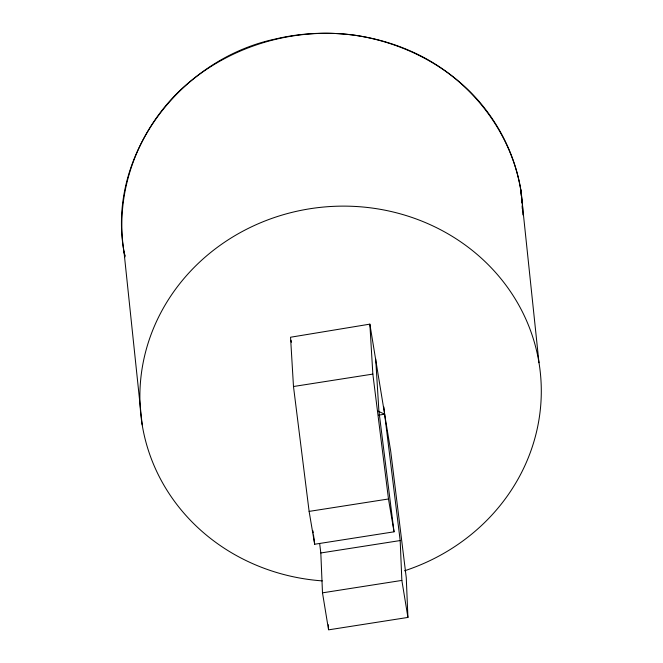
<?xml version="1.0" encoding="UTF-8"?>
<svg xmlns="http://www.w3.org/2000/svg" width="663" height="663" viewBox="0 0 663 663"><rect width="100%" height="100%" fill="white"/><g stroke="black" fill="none" stroke-linecap="round" stroke-linejoin="round"><path stroke-width="0.99" d="M319.682 543.726L320.817 552.975L322.491 592.838L328.566 629.85L407.927 617.427L406.262 577.672L390.681 451.006L369.863 324.141L290.543 337.235L293.485 386.512L309.124 511.397L314.676 544.24L394.037 531.817L378.88 410.77L375.681 358.89M293.485 386.512L372.846 374.089L369.863 324.141M378.54 415.154L384.639 414.201L383.885 407.024M309.124 511.397L388.485 498.982L372.846 374.089M320.817 552.975L400.179 540.552L384.639 414.201L378.084 411.159M322.491 592.838L401.853 580.415L400.179 540.552M522.9 214.936C522.336 144.468 475.056 79.461 411.325 51.391C368.785 32.421 320.105 28.31 274.863 39.142C180.916 59.189 106.511 154.852 124.006 251.857L142.189 424.834M538.994 362.736L520.811 189.759C515.342 157.164 500.59 126.393 479.042 101.381C447.533 64.974 402.085 42.449 354.829 35.197C292.615 26.835 227.376 46.534 181.223 89.323C137.523 130.338 114.359 192.32 124.006 251.857L124.992 255.777M124.006 251.857L125.075 256.863M388.485 498.982L394.037 531.817M291.04 340.252L291.372 342.257M401.853 580.415L407.927 617.427M313.011 530.906L313.267 532.953M313.524 535.008L314.676 544.24M520.811 189.759L521.284 195.792M521.441 197.806L521.839 202.837M522.079 205.853L522.311 208.87M328.351 624.753L328.525 628.831M322.284 580.887A200.856 187.513 -6 0 1 162.228 310.11A200.856 187.513 -6 0 1 492.899 269.543A200.856 187.513 -6 0 1 404.521 570.802"/></g></svg>
